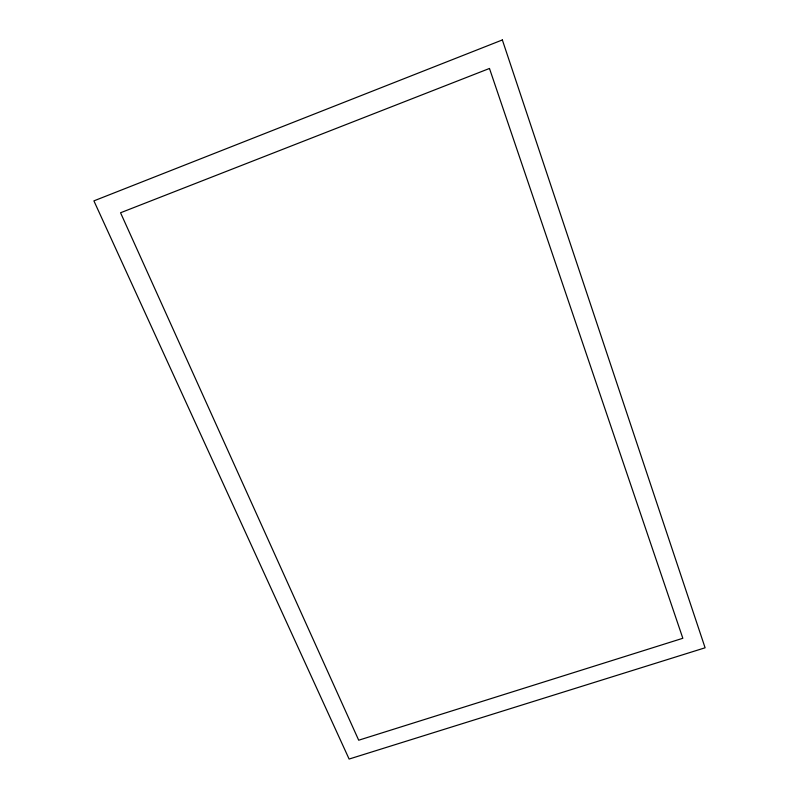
<?xml version="1.0" encoding="UTF-8"?>
<svg xmlns="http://www.w3.org/2000/svg" width="799" height="799" viewBox="0 0 799 799"><rect width="100%" height="100%" fill="white"/><g stroke="black" fill="none" stroke-linecap="round" stroke-linejoin="round"><path stroke-width="1.2" d="M502.351 39.95L93.902 200.869L349.113 759.05L705.098 647.789L502.351 39.95M489.477 68.464L120.549 212.764L358.701 740.214L682.835 638.281L489.477 68.464"/></g></svg>
